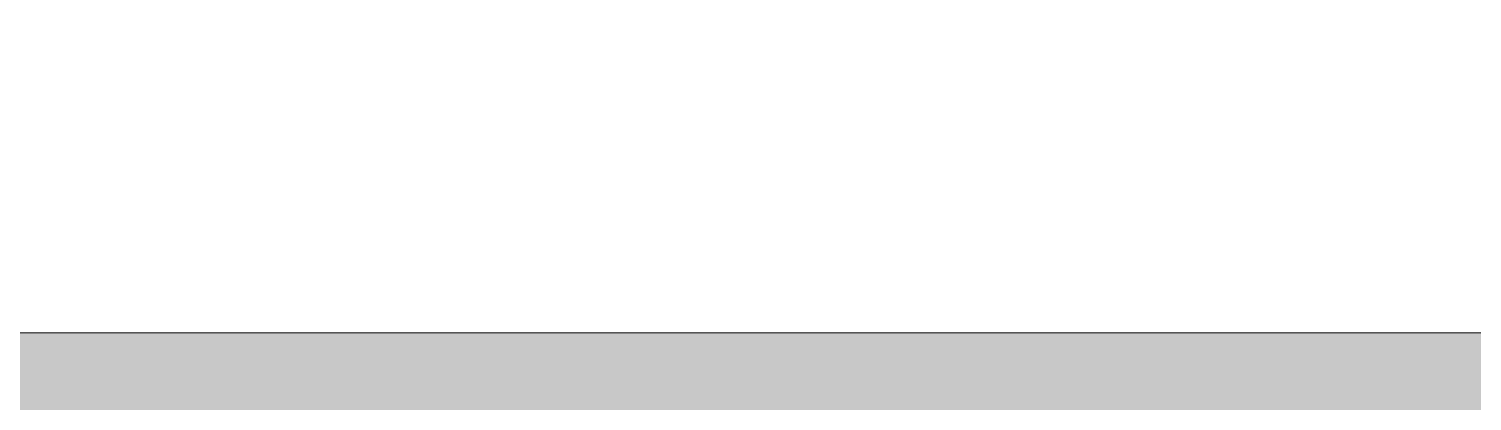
# Model space of a CAD drawing. Header units: inches. Extents: x -4169 to -1846, y 9706 to 12377.
# Drawn here: x -3850.423 to -3848.315, y 10352.114 to 10352.658 of the extents above; entities that cross this region are included whole.
import ezdxf

# ---------------------------------------------------------------- set-up
doc = ezdxf.new("R2010")
doc.units = ezdxf.units.IN
doc.header["$MEASUREMENT"] = 0
for name, color, linetype, lineweight in [('A-WALL', 113, 'Continuous', 18), ('A-WALL-PATT-4', 111, 'Continuous', 9), ('I-WALL-2', 2, 'Continuous', 5)]:
    doc.layers.add(name, color=color, linetype=linetype, lineweight=lineweight)

msp = doc.modelspace()

# ---------------------------------------------------------------- hatches: boundary and pattern name
at = {"layer": 'A-WALL-PATT-4'}
h = msp.add_hatch(dxfattribs=at)
h.set_pattern_fill('FP_1', color=256, style=0, pattern_type=2)
h.set_pattern_definition([(0, (0, 0), (20.48, 5.12), [0.845, -14.515, 0.845, -14.515, -81.92]), (0, (0, 0), (20.48, 5.12), [-30.72, 0.845, -29.875, 0.845, -14.515, -35.84]), (0, (0, 0), (20.48, 5.12), [-76.8, 0.845, -9.395, 0.845, -24.755]), (120, (7.68, 2.56), (-14.67405, 15.1762003), [0.845, -14.515, 0.845, -14.515, -81.92]), (120, (7.68, 2.56), (-14.67405, 15.1762003), [-30.72, 0.845, -29.875, 0.845, -14.515, -35.84]), (120, (7.68, 2.56), (-14.67405, 15.1762003), [-76.8, 0.845, -9.395, 0.845, -24.755]), (240, (10.24, 12.8), (-5.80595, -20.2962003), [0.845, -14.515, 0.845, -14.515, -81.92]), (240, (10.24, 12.8), (-5.80595, -20.2962003), [-30.72, 0.845, -29.875, 0.845, -14.515, -35.84]), (240, (10.24, 12.8), (-5.80595, -20.2962003), [-76.8, 0.845, -9.395, 0.845, -24.755])])
h.paths.add_polyline_path([(-3505.2154, 10352.2144), (-3504.6737, 10352.2144), (-3504.6737, 10352.8394), (-3741.1075, 10352.8394), (-3741.1075, 10352.2144), (-3506.3914, 10352.2144)], flags=0)
h.paths.add_polyline_path([(-3850.6289, 10352.2144), (-3813.1075, 10352.2144), (-3813.1075, 10352.8394), (-3852.4737, 10352.8394), (-3852.4737, 10352.2144), (-3851.8487, 10352.2144)], flags=0)
at = {"layer": 'I-WALL-2'}
h = msp.add_hatch(color=256, dxfattribs=at)
h.paths.add_polyline_path([(-3845.3161, 10351.5894), (-3813.1075, 10351.5894), (-3813.1075, 10352.2144), (-3852.4737, 10352.2144), (-3852.4737, 10351.5894), (-3850.9948, 10351.5894)], flags=0)
h.paths.add_polyline_path([(-3505.2987, 10351.5894), (-3504.6737, 10351.5894), (-3504.6737, 10352.2144), (-3741.1075, 10352.2144), (-3741.1075, 10351.5894), (-3506.3914, 10351.5894)], flags=0)

# ---------------------------------------------------------------- linework, layer by layer
at = {"layer": 'A-WALL'}
msp.add_line((-3852.4737, 10352.2144), (-3813.1075, 10352.2144), dxfattribs=at)

doc.saveas('drawing.dxf')
